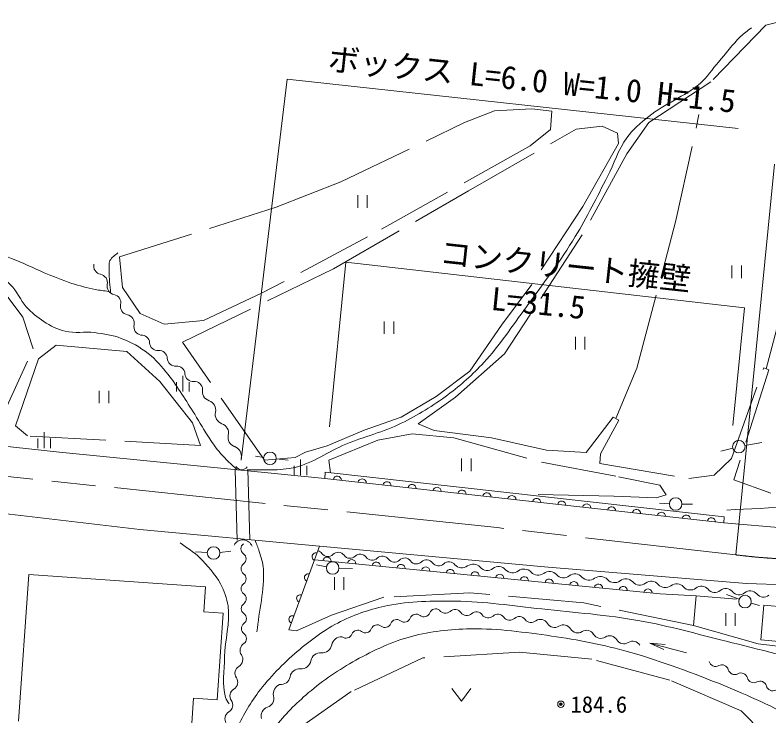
# Model space of a CAD drawing. Units: millimetres, scale not verified. Extents: x 40000 to 680000, y 20000 to 380000.
# Drawn here: x 205873 to 265600, y 265461 to 321032 of the extents above; entities that cross this region are included whole.
import ezdxf
from ezdxf.enums import TextEntityAlignment as Align

# ---------------------------------------------------------------- set-up
doc = ezdxf.new("R2010")
doc.units = ezdxf.units.MM
doc.header["$LTSCALE"] = 1000
doc.header["$PDMODE"] = 32
doc.header["$PDSIZE"] = 500
doc.linetypes.add('CHAIN', pattern=[18.5, 12, -1.5, 3.5, -1.5])
doc.linetypes.add('DASHED', pattern=[7.5, 6, -1.5])
for name, color, linetype, lineweight in [('M-BGD', 7, 'Continuous', 13), ('M-BGD-EXST', 7, 'Continuous', 13), ('M-BMK', 2, 'CHAIN', 13), ('M-STR-HTXT', 7, 'Continuous', 13)]:
    doc.layers.add(name, color=color, linetype=linetype, lineweight=lineweight)
doc.styles.add('ＭＳ ゴシック', font='')
doc.styles.get('ＭＳ ゴシック').set_extended_font_data('MS Gothic')

# ---------------------------------------------------------------- blocks, each defined once
blk = doc.blocks.new('open_arrow')
at = {"color": 0, "linetype": 'Continuous', "lineweight": -2}
blk.add_lwpolyline([(7.5, 1.25), (0, 0), (7.5, -1.25)], dxfattribs=at)

msp = doc.modelspace()

# ---------------------------------------------------------------- linework, layer by layer
at = {"layer": 'M-BGD', "linetype": 'DASHED'}
for p, q in [((268644, 321032), (265349, 320240)), ((265349, 320240), (261007, 315743)), ((261007, 315743), (256089, 312525)), ((243845, 313448), (246815, 313599)), ((246815, 313599), (248399, 313401)), ((241488, 312505), (243845, 313448)), ((248399, 313401), (248305, 311949)), ((258235, 304741), (260059, 313142)), ((231687, 307796), (241488, 312505)), ((256089, 312525), (254350, 310022)), ((241796, 307091), (250316, 311983)), ((248305, 311949), (246683, 310658)), ((250316, 311983), (252395, 312210)), ((252395, 312210), (253597, 311672)), ((265395, 292977), (270433, 312193)), ((253597, 311672), (253682, 310838)), ((246683, 310658), (233804, 303449)), ((253682, 310838), (250853, 305845)), ((254350, 310022), (250807, 303594)), ((226567, 305788), (231687, 307796)), ((231104, 300918), (241796, 307091)), ((250853, 305845), (246808, 299665)), ((214136, 301856), (226567, 305788)), ((255138, 293031), (258235, 304741)), ((233804, 303449), (225460, 298995)), ((250807, 303594), (244655, 294175)), ((214372, 299433), (214136, 301856)), ((219138, 295091), (231104, 300918)), ((206500, 297078), (204761, 299370)), ((215772, 297382), (214372, 299433)), ((246808, 299665), (244418, 296441)), ((225460, 298995), (220807, 296817)), ((207306, 294575), (206500, 297078)), ((217681, 296520), (215772, 297382)), ((220807, 296817), (217681, 296520)), ((244418, 296441), (241915, 292792)), ((225623, 285735), (219138, 295091)), ((204358, 288126), (207306, 294575)), ((207717, 293779), (209138, 294861)), ((209138, 294861), (214739, 294352)), ((214739, 294352), (217348, 291976)), ((244655, 294175), (240756, 290745)), ((205914, 288454), (207717, 293779)), ((241915, 292792), (239228, 290784)), ((253479, 289036), (255138, 293031)), ((262648, 285864), (265193, 293062)), ((265597, 292892), (262818, 284173)), ((265193, 293062), (265597, 292892)), ((217348, 291976), (219936, 288709)), ((239228, 290784), (236456, 289143)), ((240756, 290745), (237815, 288610)), ((236456, 289143), (233528, 288125)), ((251123, 286361), (253248, 289154)), ((253248, 289154), (253710, 288918)), ((219936, 288709), (220551, 286906)), ((237815, 288610), (239087, 288086)), ((253710, 288918), (252267, 286241)), ((206847, 287669), (205914, 288454)), ((233528, 288125), (230587, 286880)), ((239087, 288086), (243613, 287521)), ((220551, 286906), (206847, 287669)), ((230733, 285736), (234614, 287339)), ((234614, 287339), (237343, 287834)), ((237343, 287834), (240639, 287509)), ((240639, 287509), (247569, 285585)), ((243613, 287521), (247969, 286531)), ((230587, 286880), (228890, 286385)), ((228890, 286385), (228055, 285947)), ((247969, 286531), (251123, 286361)), ((252267, 286241), (252211, 285487)), ((228055, 285947), (225623, 285735)), ((230869, 284738), (230733, 285736)), ((247569, 285585), (253678, 284426)), ((261252, 284553), (262648, 285864)), ((223463, 279405), (223321, 284967)), ((224463, 279430), (224321, 284992)), ((252211, 285487), (259254, 284289)), ((253678, 284426), (256959, 283761)), ((259254, 284289), (261252, 284553)), ((256959, 283761), (257468, 282983)), ((262818, 284173), (265745, 283112)), ((253325, 282898), (245988, 283052)), ((256676, 282757), (253325, 282898)), ((257468, 282983), (256676, 282757)), ((235082, 274870), (230941, 273450)), ((241911, 275233), (235082, 274870)), ((250947, 274417), (241911, 275233)), ((256989, 275136), (259833, 274995)), ((259833, 274995), (259621, 272634)), ((259833, 274995), (263033, 274723)), ((259621, 272634), (250947, 274417)), ((230941, 273450), (228173, 272196)), ((264760, 271168), (259621, 272634)), ((228173, 272196), (227567, 272288)), ((269528, 270617), (264760, 271168)), ((238187, 270059), (232505, 267400)), ((245832, 270513), (238187, 270059)), ((251574, 269969), (245832, 270513)), ((257739, 268306), (251574, 269969)), ((263390, 265859), (257739, 268306)), ((232505, 267400), (228304, 264438)), ((265445, 263804), (263390, 265859))]:
    msp.add_line(p, q, dxfattribs=at)
at = {"layer": 'M-BGD'}
for p, q in [((196948, 287722), (209401, 286385)), ((209401, 286385), (230409, 284285)), ((230409, 284285), (230446, 284785)), ((230446, 284785), (262066, 281260)), ((230409, 284285), (262025, 280761)), ((215751, 280233), (203461, 281684)), ((262025, 280761), (262066, 281260)), ((262025, 280761), (267989, 280269)), ((230005, 278916), (215751, 280233)), ((230005, 278916), (227567, 272288)), ((248097, 277264), (230005, 278916)), ((256989, 275136), (229613, 277850)), ((263827, 275957), (248097, 277264)), ((206959, 276669), (206154, 265042)), ((206959, 276669), (220972, 275698)), ((272087, 275715), (263827, 275957)), ((220835, 273714), (220972, 275698)), ((264956, 271489), (265195, 274240)), ((269301, 273883), (265195, 274240)), ((222372, 273607), (220835, 273714)), ((221896, 266732), (222372, 273607)), ((256164, 271232), (259067, 270476)), ((269062, 271132), (264956, 271489)), ((219821, 264095), (220013, 266863)), ((220013, 266863), (221896, 266732))]:
    msp.add_line(p, q, dxfattribs=at)
for centre, radius, start, end in [((212779, 301142), 679, 168.35248, 258.63066), ((212511, 299811), 679, 348.35248, 78.63066), ((213841, 299537), 679, 168.35248, 258.63066), ((213573, 298206), 679, 348.35248, 78.63066), ((214903, 297931), 679, 168.35248, 258.63066), ((214635, 296600), 679, 348.35248, 78.63066), ((215965, 296326), 679, 168.35248, 258.63066), ((215890, 295021), 642, 2.25109, 95.22972), ((217173, 295072), 642, 182.25109, 275.22972), ((217290, 293793), 642, 2.25109, 95.22972), ((218573, 293844), 642, 182.25109, 275.22972), ((218690, 292565), 642, 2.25109, 95.22972), ((219973, 292615), 642, 182.25109, 275.22972), ((220090, 291336), 642, 2.25109, 95.22972), ((221492, 291190), 780, 167.25297, 251.19587), ((220990, 289714), 780, 347.25297, 71.19587), ((222510, 289370), 780, 167.25297, 251.19587), ((222008, 287893), 780, 347.25297, 71.19587), ((223529, 287549), 780, 167.25297, 251.19587), ((223026, 286073), 780, 347.25297, 71.19587), ((223824, 285519), 540, 212.95421, 326.28692), ((231393, 284142), 333, 359.32932, 167.94904), ((233369, 283922), 333, 359.32932, 167.94904), ((235345, 283702), 333, 359.32932, 167.94904), ((237321, 283481), 333, 359.32932, 167.94904), ((239297, 283261), 333, 359.32932, 167.94904), ((241273, 283041), 333, 359.32932, 167.94904), ((243249, 282821), 333, 359.32932, 167.94904), ((245225, 282600), 333, 359.32932, 167.94904), ((247201, 282380), 333, 359.32932, 167.94904), ((249177, 282160), 333, 359.32932, 167.94904), ((251153, 281939), 333, 359.32932, 167.94904), ((253129, 281719), 333, 359.32932, 167.94904), ((255105, 281499), 333, 359.32932, 167.94904), ((257081, 281279), 333, 359.32932, 167.94904), ((259057, 281058), 333, 359.32932, 167.94904), ((261033, 280838), 333, 359.32932, 167.94904), ((223920, 278641), 778, 21.19495, 152.52573), ((224261, 278718), 492, 126.68691, 233.89625), ((229695, 278090), 294, 68.70205, 250.9128), ((229710, 278000), 585, 36.26787, 73.6619), ((230653, 278692), 585, 216.26787, 313.97536), ((231465, 277850), 585, 36.26787, 133.97536), ((223681, 277924), 492, 306.68691, 53.89625), ((230588, 277724), 329, 359.35849, 169.32104), ((232408, 278542), 585, 216.26787, 313.97536), ((232543, 277530), 329, 359.35849, 169.32104), ((233220, 277700), 585, 36.26787, 133.97536), ((234163, 278392), 585, 216.26787, 313.97536), ((234975, 277551), 585, 36.26787, 133.97536), ((235918, 278243), 585, 216.26787, 313.97536), ((236730, 277401), 585, 36.26787, 133.97536), ((237673, 278093), 585, 216.26787, 313.97536), ((238485, 277251), 585, 36.26787, 133.97536), ((224269, 277135), 492, 126.68691, 233.89625), ((234499, 277336), 329, 359.35849, 169.32104), ((236454, 277143), 329, 359.35849, 169.32104), ((238409, 276949), 329, 359.35849, 169.32104), ((239428, 277943), 585, 216.26787, 313.97536), ((240240, 277101), 585, 36.26787, 133.97536), ((241267, 277936), 740, 221.33965, 307.60234), ((242171, 276763), 740, 41.33965, 127.60234), ((243282, 277741), 740, 221.33965, 307.60234), ((244185, 276568), 740, 41.33965, 127.60234), ((223689, 276340), 492, 306.68691, 53.89625), ((229086, 276432), 294, 68.70205, 250.9128), ((240365, 276755), 329, 359.35849, 169.32104), ((242320, 276561), 329, 359.35849, 169.32104), ((244276, 276367), 329, 359.35849, 169.32104), ((245297, 277546), 740, 221.33965, 307.60234), ((246200, 276373), 740, 41.33965, 127.60234), ((247311, 277351), 740, 221.33965, 307.60234), ((248215, 276178), 740, 41.33965, 127.60234), ((249326, 277156), 740, 221.33965, 307.60234), ((250229, 275983), 740, 41.33965, 127.60234), ((224277, 275551), 492, 126.68691, 233.89625), ((246231, 276174), 329, 359.35849, 169.32104), ((248186, 275980), 329, 359.35849, 169.32104), ((250142, 275786), 329, 359.35849, 169.32104), ((251341, 276961), 740, 221.33965, 307.60234), ((252244, 275788), 740, 41.33965, 127.60234), ((253355, 276766), 740, 221.33965, 307.60234), ((254259, 275593), 740, 41.33965, 127.60234), ((255370, 276571), 740, 221.33965, 307.60234), ((256273, 275398), 740, 41.33965, 127.60234), ((258288, 275203), 740, 41.33965, 127.60234), ((252097, 275592), 329, 359.35849, 169.32104), ((254053, 275398), 329, 359.35849, 169.32104), ((256008, 275205), 329, 359.35849, 169.32104), ((257385, 276376), 740, 221.33965, 307.60234), ((259373, 276132), 688, 219.70475, 309.33186), ((260246, 275067), 688, 39.70475, 129.33186), ((261305, 275946), 688, 219.70475, 309.33186), ((262177, 274882), 688, 39.70475, 129.33186), ((264109, 274696), 688, 39.70475, 129.33186), ((223697, 274757), 492, 306.68691, 53.89625), ((228476, 274775), 294, 68.70205, 250.9128), ((263236, 275761), 688, 219.70475, 309.33186), ((265168, 275576), 688, 219.70475, 309.33186), ((224285, 273968), 492, 126.68691, 233.89625), ((223705, 273173), 492, 306.68691, 53.89625), ((238264, 273818), 500, 232.20668, 338.4554), ((239194, 273451), 500, 52.20668, 158.4554), ((239963, 274152), 555, 213.52962, 313.99916), ((240735, 273354), 555, 33.52962, 133.99916), ((241660, 273967), 555, 213.52962, 313.99916), ((242431, 273169), 555, 33.52962, 133.99916), ((227867, 273118), 294, 68.70205, 250.9128), ((236108, 272605), 500, 52.20668, 158.4554), ((236721, 273395), 500, 232.20668, 338.4554), ((237651, 273028), 500, 52.20668, 158.4554), ((243356, 273782), 555, 213.52962, 313.99916), ((244127, 272983), 555, 33.52962, 133.99916), ((245053, 273596), 555, 213.52962, 313.99916), ((245824, 272798), 555, 33.52962, 133.99916), ((246749, 273411), 555, 213.52962, 313.99916), ((247488, 272463), 653, 30.65631, 122.78888), ((224293, 272384), 492, 126.68691, 233.89625), ((233634, 272549), 500, 232.20668, 338.4554), ((234565, 272181), 500, 52.20668, 158.4554), ((235178, 272972), 500, 232.20668, 338.4554), ((248612, 273129), 653, 210.65631, 302.78888), ((249320, 272031), 653, 30.65631, 122.78888), ((250443, 272697), 653, 210.65631, 302.78888), ((223713, 271590), 492, 306.68691, 53.89625), ((232091, 272126), 500, 232.20668, 338.4554), ((233021, 271758), 500, 52.20668, 158.4554), ((251151, 271598), 653, 30.65631, 122.78888), ((252275, 272265), 653, 210.65631, 302.78888), ((252982, 271166), 653, 30.65631, 122.78888), ((224331, 270650), 634, 120.69626, 214.30624), ((231721, 270958), 775, 85.3256, 169.54741), ((254106, 271832), 653, 210.65631, 302.78888), ((254814, 270734), 653, 30.65631, 122.78888), ((230198, 271239), 775, 265.3256, 349.54741), ((223283, 269936), 634, 300.69626, 34.30624), ((230071, 269695), 775, 85.3256, 169.54741), ((223931, 268845), 634, 120.69626, 214.30624), ((228548, 269976), 775, 265.3256, 349.54741), ((261374, 269905), 522, 194.96425, 298.8231), ((261877, 268991), 522, 14.96425, 118.8231), ((228421, 268432), 775, 85.3256, 169.54741), ((262885, 269261), 522, 194.96425, 298.8231), ((263388, 268347), 522, 14.96425, 118.8231), ((222883, 268131), 634, 300.69626, 34.30624), ((226898, 268713), 775, 265.3256, 349.54741), ((264396, 268616), 522, 194.96425, 298.8231), ((264899, 267702), 522, 14.96425, 118.8231), ((223531, 267041), 634, 120.69626, 214.30624), ((227074, 267236), 744, 108.75512, 194.75886), ((265907, 267971), 522, 194.96425, 298.8231), ((225634, 266857), 744, 288.75512, 14.75886), ((222483, 266326), 634, 300.69626, 34.30624), ((226113, 265447), 744, 108.75512, 194.75886), ((223131, 265236), 634, 120.69626, 214.30624)]:
    msp.add_arc(centre, radius, start, end, dxfattribs=at)
for points, knots in [([(262273, 281789), (265785, 281977), (269302, 282090), (272810, 282353), (274347, 282469), (275899, 282511), (277413, 282799), (278822, 283067), (280229, 283426), (281550, 283987), (282226, 284274), (283092, 284453), (283459, 285090), (283865, 285794), (283425, 286717), (283459, 287529), (283537, 289401), (283881, 291257), (283926, 293130), (283978, 295330), (283440, 297541), (283692, 299727), (283828, 300907), (284269, 302032), (284626, 303164), (285210, 305020), (285843, 306865), (286599, 308659), (287465, 310716), (288448, 312728), (289526, 314683), (289992, 315529), (290357, 316476), (291054, 317144), (291563, 317633), (292198, 318101), (292899, 318184), (293513, 318256), (294087, 317843), (294681, 317674), (295388, 317475), (296068, 317093), (296803, 317080), (297193, 317074), (297593, 317180), (297941, 317356), (298684, 317733), (299114, 318579), (299850, 318968), (300689, 319412), (301654, 319602), (302594, 319732), (306431, 320263), (310343, 319883), (314216, 319771), (315777, 319726), (317340, 319655), (318893, 319485), (320569, 319300), (322264, 319140), (323889, 318689), (325421, 318265), (326821, 317459), (328312, 316907), (329367, 316517), (330443, 316187), (331509, 315827)], [0, 0, 0, 0, 1, 1, 1, 2, 2, 2, 3, 3, 3, 4, 4, 4, 5, 5, 5, 6, 6, 6, 7, 7, 7, 8, 8, 8, 9, 9, 9, 10, 10, 10, 11, 11, 11, 12, 12, 12, 13, 13, 13, 14, 14, 14, 15, 15, 15, 16, 16, 16, 17, 17, 17, 18, 18, 18, 19, 19, 19, 20, 20, 20, 21, 21, 21, 22, 22, 22, 22]), ([(224254, 284972), (225520, 285036), (226820, 284862), (228052, 285163), (229487, 285514), (230718, 286440), (232082, 287009), (233526, 287610), (235069, 287975), (236473, 288663), (237770, 289299), (239007, 290070), (240165, 290933), (241184, 291694), (242144, 292545), (243007, 293479), (244265, 294838), (245289, 296396), (246380, 297891), (247716, 299722), (249079, 301539), (250262, 303471), (251202, 305003), (251984, 306626), (252808, 308223), (253333, 309240), (253662, 310373), (254336, 311299), (254812, 311954), (255441, 312491), (256075, 312996), (257338, 314002), (258929, 314560), (260148, 315618), (260707, 316103), (261116, 316737), (261600, 317297), (262185, 317973), (262711, 318705), (263354, 319327), (263617, 319582), (263924, 319788), (264209, 320018)], [0, 0, 0, 0, 1, 1, 1, 2, 2, 2, 3, 3, 3, 4, 4, 4, 5, 5, 5, 6, 6, 6, 7, 7, 7, 8, 8, 8, 9, 9, 9, 10, 10, 10, 11, 11, 11, 12, 12, 12, 13, 13, 13, 14, 14, 14, 14]), ([(119665, 286666), (120101, 286865), (120507, 287150), (120972, 287263), (121939, 287496), (122959, 287348), (123952, 287401), (124901, 287451), (125862, 287408), (126799, 287571), (127431, 287680), (128061, 287851), (128647, 288111), (129220, 288366), (129783, 288678), (130250, 289098), (130821, 289611), (131241, 290276), (131658, 290921), (132155, 291690), (132482, 292559), (132950, 293347), (133291, 293923), (133614, 294520), (134053, 295025), (134495, 295535), (134990, 296021), (135571, 296364), (136117, 296687), (136747, 296851), (137362, 297005), (138314, 297244), (139313, 297245), (140275, 297439), (140921, 297569), (141623, 297592), (142189, 297929), (142797, 298291), (143219, 298911), (143632, 299485), (144260, 300357), (144698, 301352), (145178, 302313), (145668, 303295), (146003, 304353), (146536, 305312), (146984, 306118), (147497, 306892), (148073, 307612), (148742, 308449), (149467, 309253), (150288, 309941), (151094, 310617), (151994, 311183), (152919, 311685), (154078, 312315), (155283, 312890), (156549, 313260), (157560, 313555), (158616, 313737), (159670, 313760), (160992, 313787), (162302, 313492), (163611, 313298), (165563, 313008), (167508, 312663), (169437, 312251), (171318, 311850), (173191, 311402), (175038, 310865), (175818, 310638), (176603, 310415), (177348, 310092), (178239, 309705), (179095, 309231), (179912, 308706), (180775, 308153), (181532, 307450), (182368, 306857), (182941, 306451), (183464, 305933), (184122, 305688), (184739, 305458), (185426, 305486), (186083, 305443), (187183, 305370), (188293, 305527), (189389, 305418), (190311, 305326), (191229, 305153), (192117, 304890), (193338, 304528), (194459, 303889), (195656, 303456), (196512, 303147), (197373, 302837), (198258, 302627), (198970, 302458), (199697, 302331), (200427, 302281), (201376, 302216), (202336, 302455), (203280, 302344), (204074, 302250), (204845, 301997), (205600, 301734), (206486, 301425), (207310, 300960), (208177, 300603), (208897, 300306), (209616, 299999), (210358, 299761), (210968, 299564), (211590, 299402), (212219, 299277), (212569, 299206), (212927, 299176), (213281, 299126)], [0, 0, 0, 0, 1, 1, 1, 2, 2, 2, 3, 3, 3, 4, 4, 4, 5, 5, 5, 6, 6, 6, 7, 7, 7, 8, 8, 8, 9, 9, 9, 10, 10, 10, 11, 11, 11, 12, 12, 12, 13, 13, 13, 14, 14, 14, 15, 15, 15, 16, 16, 16, 17, 17, 17, 18, 18, 18, 19, 19, 19, 20, 20, 20, 21, 21, 21, 22, 22, 22, 23, 23, 23, 24, 24, 24, 25, 25, 25, 26, 26, 26, 27, 27, 27, 28, 28, 28, 29, 29, 29, 30, 30, 30, 31, 31, 31, 32, 32, 32, 33, 33, 33, 34, 34, 34, 35, 35, 35, 36, 36, 36, 37, 37, 37, 38, 38, 38, 39, 39, 39, 39]), ([(169811, 288847), (169922, 289243), (170092, 289627), (170144, 290035), (170685, 294311), (169741, 298653), (169862, 302961), (169874, 303370), (169787, 303812), (169958, 304184), (170039, 304359), (170186, 304527), (170367, 304592), (170901, 304785), (171508, 304551), (172064, 304435), (174611, 303907), (176968, 302678), (179481, 302004), (180500, 301731), (181535, 301513), (182578, 301354), (183252, 301250), (183933, 301151), (184615, 301156), (185298, 301160), (185984, 301236), (186651, 301382), (187971, 301670), (189234, 302179), (190498, 302655), (191030, 302855), (191508, 303224), (192068, 303319), (192473, 303389), (192902, 303354), (193298, 303244), (193667, 303142), (193981, 302900), (194317, 302716), (195288, 302183), (196181, 301501), (197192, 301047), (197678, 300829), (198190, 300664), (198710, 300548), (199140, 300452), (199581, 300394), (200021, 300387), (200440, 300381), (200860, 300436), (201275, 300500), (201701, 300567), (202107, 300760), (202538, 300783), (203059, 300811), (203604, 300784), (204094, 300604), (204630, 300407), (205108, 300049), (205518, 299652), (206030, 299154), (206279, 298434), (206762, 297908), (207172, 297461), (207637, 297055), (208148, 296729), (208670, 296397), (209234, 296101), (209836, 295956), (210594, 295773), (211400, 295952), (212174, 295852), (212888, 295760), (213613, 295655), (214286, 295400), (215052, 295109), (215780, 294697), (216426, 294193), (217027, 293724), (217525, 293129), (218001, 292533), (218789, 291545), (219422, 290440), (220103, 289375), (220511, 288738), (220868, 288069), (221291, 287442), (221560, 287044), (221834, 286646), (222149, 286282), (222554, 285815), (223028, 285413), (223468, 284979)], [0, 0, 0, 0, 1, 1, 1, 2, 2, 2, 3, 3, 3, 4, 4, 4, 5, 5, 5, 6, 6, 6, 7, 7, 7, 8, 8, 8, 9, 9, 9, 10, 10, 10, 11, 11, 11, 12, 12, 12, 13, 13, 13, 14, 14, 14, 15, 15, 15, 16, 16, 16, 17, 17, 17, 18, 18, 18, 19, 19, 19, 20, 20, 20, 21, 21, 21, 22, 22, 22, 23, 23, 23, 24, 24, 24, 25, 25, 25, 26, 26, 26, 27, 27, 27, 28, 28, 28, 29, 29, 29, 30, 30, 30, 31, 31, 31, 31]), ([(213441, 298988), (213402, 299577), (213318, 300164), (213324, 300754), (213326, 301025), (213278, 301319), (213393, 301565), (213518, 301832), (213812, 301979), (214021, 302187)], [0, 0, 0, 0, 1, 1, 1, 2, 2, 2, 3, 3, 3, 3]), ([(222236, 260071), (222621, 261480), (222828, 262950), (223391, 264297), (223841, 265376), (224445, 266397), (225146, 267333), (226038, 268524), (227095, 269598), (228226, 270565), (229287, 271472), (230422, 272320), (231669, 272947), (232843, 273537), (234114, 273953), (235403, 274210), (237160, 274559), (238975, 274590), (240767, 274568), (243056, 274540), (245330, 274182), (247608, 273941), (250199, 273667), (252805, 273466), (255371, 273010), (257675, 272600), (259929, 271945), (262203, 271389), (264861, 270739), (267503, 270025), (270163, 269383), (272048, 268929), (273910, 268341), (275831, 268076), (276580, 267973), (277341, 267949), (278097, 267969), (279140, 267996), (280205, 268008), (281213, 268282), (282933, 268749), (284553, 269583), (286075, 270512), (286979, 271063), (287790, 271760), (288573, 272472), (289656, 273457), (290648, 274540), (291600, 275651), (292214, 276369), (292799, 277115), (293328, 277899), (294171, 279147), (294772, 280549), (295620, 281794), (295865, 282154), (296084, 282553), (296426, 282824), (296755, 283083), (297188, 283173), (297569, 283348)], [0, 0, 0, 0, 1, 1, 1, 2, 2, 2, 3, 3, 3, 4, 4, 4, 5, 5, 5, 6, 6, 6, 7, 7, 7, 8, 8, 8, 9, 9, 9, 10, 10, 10, 11, 11, 11, 12, 12, 12, 13, 13, 13, 14, 14, 14, 15, 15, 15, 16, 16, 16, 17, 17, 17, 18, 18, 18, 19, 19, 19, 20, 20, 20, 20]), ([(218944, 279193), (219461, 278799), (220030, 278466), (220494, 278011), (221127, 277389), (221723, 276704), (222150, 275925), (222445, 275388), (222669, 274795), (222750, 274188), (222929, 272844), (222502, 271487), (222472, 270132), (222449, 269060), (222258, 267948), (222553, 266917), (222606, 266731), (222750, 266583), (222848, 266416)], [0, 0, 0, 0, 1, 1, 1, 2, 2, 2, 3, 3, 3, 4, 4, 4, 5, 5, 5, 6, 6, 6, 6]), ([(224888, 279389), (224999, 279096), (225130, 278811), (225221, 278511), (225359, 278054), (225513, 277591), (225543, 277114), (225647, 275446), (225203, 273789), (225033, 272127)], [0, 0, 0, 0, 1, 1, 1, 2, 2, 2, 3, 3, 3, 3]), ([(225027, 260794), (225470, 261969), (225699, 263249), (226356, 264319), (227018, 265397), (227967, 266283), (228915, 267120), (230050, 268120), (231307, 268991), (232622, 269739), (234015, 270531), (235475, 271249), (237014, 271693), (238507, 272124), (240075, 272308), (241628, 272358), (243749, 272426), (245872, 272145), (247974, 271854), (250063, 271565), (252145, 271178), (254179, 270625), (256705, 269940), (259163, 269016), (261593, 268046), (263606, 267243), (265571, 266321), (267517, 265367), (269680, 264306), (271774, 263110), (273903, 261982)], [0, 0, 0, 0, 1, 1, 1, 2, 2, 2, 3, 3, 3, 4, 4, 4, 5, 5, 5, 6, 6, 6, 7, 7, 7, 8, 8, 8, 9, 9, 9, 10, 10, 10, 10])]:
    msp.add_open_spline(points, degree=3, knots=knots, dxfattribs=at)
at = {"layer": 'M-BGD-EXST'}
for p, q in [((233021, 306744), (233021, 305744)), ((233771, 306744), (233771, 305744)), ((262667, 301168), (262667, 300168)), ((263417, 301168), (263417, 300168)), ((235128, 296748), (235128, 295748)), ((235878, 296748), (235878, 295748)), ((250278, 295509), (250278, 294509)), ((251028, 295509), (251028, 294509)), ((219157, 292423), (219157, 291173)), ((218657, 291923), (218657, 291173)), ((219657, 291923), (219657, 291173)), ((212541, 291248), (212541, 290248)), ((213291, 291248), (213291, 290248)), ((208187, 287951), (208187, 286701)), ((207687, 287451), (207687, 286701)), ((208687, 287451), (208687, 286701)), ((263709, 286900), (265041, 287146)), ((262732, 286687), (261779, 286448)), ((225574, 285962), (224915, 286067)), ((226565, 285833), (227507, 285737)), ((228491, 285800), (228491, 284550)), ((241248, 285869), (241248, 284869)), ((241998, 285869), (241998, 284869)), ((227991, 285300), (227991, 284550)), ((228991, 285300), (228991, 284550)), ((257711, 282290), (256921, 282329)), ((258711, 282256), (259536, 282241)), ((221106, 278413), (220170, 278476)), ((222103, 278429), (222970, 278514)), ((230542, 277282), (229748, 277429)), ((231534, 277179), (232608, 277152)), ((231181, 276459), (231181, 275459)), ((231931, 276459), (231931, 275459)), ((263239, 274709), (262245, 275092)), ((264188, 274398), (264866, 274216)), ((262187, 273603), (262187, 272603)), ((262937, 273603), (262937, 272603)), ((240485, 267636), (241235, 266636)), ((241235, 266636), (241985, 267636))]:
    msp.add_line(p, q, dxfattribs=at)
for centre, radius in [((263217, 286809), 500), ((226068, 285884), 500), ((258211, 282266), 500), ((221605, 278380), 500), ((231034, 277191), 500), ((263706, 274529), 500), ((249117, 266390), 100), ((249117, 266390), 60)]:
    msp.add_circle(centre, radius, dxfattribs=at)
msp.add_point((249117, 266390), dxfattribs=at)
at = {"layer": 'M-BMK'}
for p, q in [((244080, 280389), (197053, 285306)), ((262979, 278232), (244080, 280389))]:
    msp.add_line(p, q, dxfattribs=at)
msp.add_arc((269225, 328304), 50461, 262.88926, 275.13535, dxfattribs=at)
at = {"layer": 'M-STR-HTXT'}
for p, q in [((223789, 285743), (227418, 315961)), ((227418, 315961), (263157, 312042)), ((262979, 278232), (266050, 309222)), ((230780, 288387), (232080, 301442)), ((232080, 301442), (263660, 297816)), ((263660, 297816), (262753, 288478))]:
    msp.add_line(p, q, dxfattribs=at)

# ---------------------------------------------------------------- block references
at = {"layer": 'M-BGD', "xscale": 160, "yscale": 160, "rotation": 345.4}
msp.add_blockref('open_arrow', (256164, 271232), dxfattribs=at)

# ---------------------------------------------------------------- texts
at = {"layer": 'M-BGD-EXST', "style": 'ＭＳ ゴシック'}
msp.add_text('184.6', height=1320, dxfattribs=at).set_placement((252119, 266370), align=Align.MIDDLE_CENTER)
at = {"layer": 'M-STR-HTXT', "style": 'ＭＳ ゴシック'}
for s, rotation, p in [('ボックス L=6.0 W=1.0 H=1.5', 353.991, (230545, 316129)), ('コンクリート擁壁', 353.818, (239384, 300762)), ('L=31.5', 354.308, (243464, 297113))]:
    msp.add_text(s, height=1833, rotation=rotation, dxfattribs=at).set_placement(p, align=Align.BOTTOM_LEFT)

doc.saveas('drawing.dxf')
